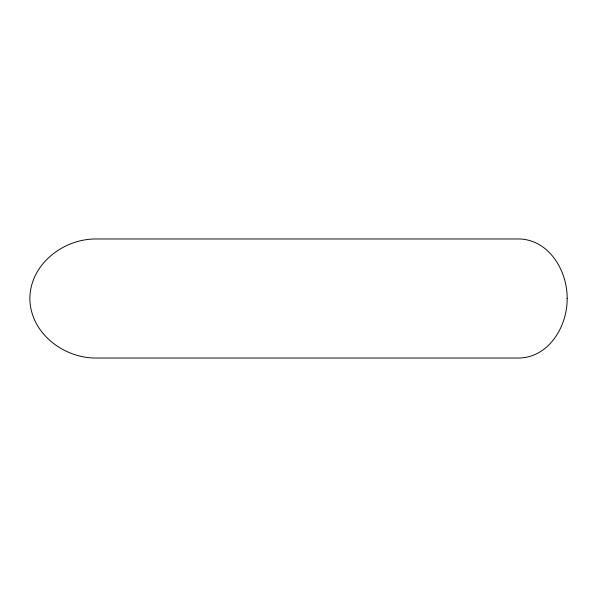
<?xml version="1.0" encoding="UTF-8"?>
<svg xmlns="http://www.w3.org/2000/svg" width="597" height="597" viewBox="0 0 597 597"><rect width="100%" height="100%" fill="white"/><g stroke="black" fill="none" stroke-linecap="round" stroke-linejoin="round"><path stroke-width="0.9" d="M567.15 298.5C567.478 325.865 549.367 357.036 519.509 358.036L96.647 358.036C63.655 358.476 30.193 333.074 29.85 298.5C30.193 263.926 63.655 238.524 96.647 238.964L519.509 238.964C549.367 239.964 567.478 271.135 567.15 298.5"/></g></svg>
